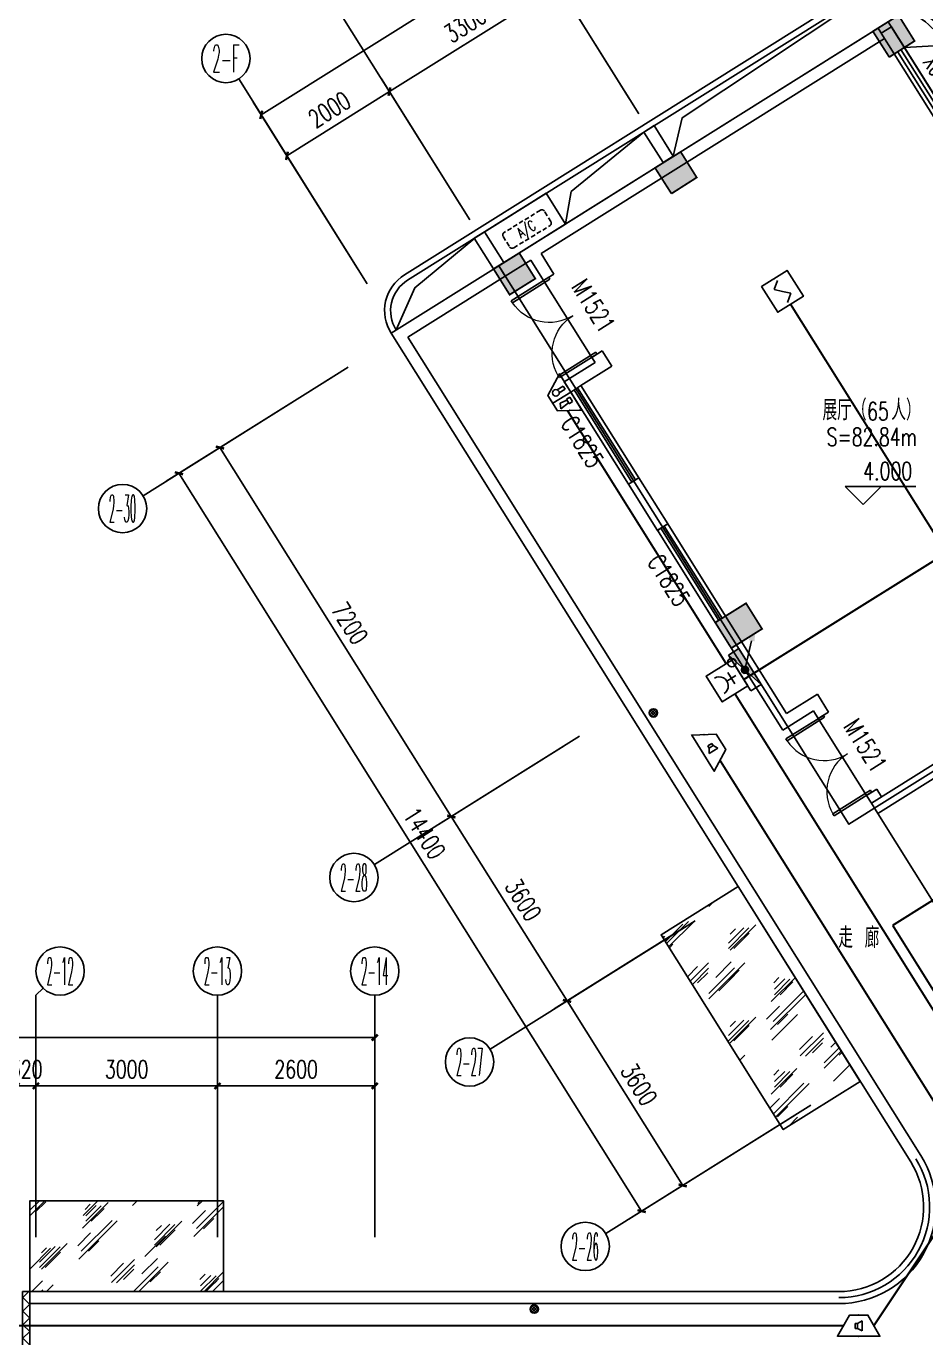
# Model space of a CAD drawing. Extents: x -9422388 to 15610651, y -1992469 to 953794.
# Drawn here: x -2831425 to -2816558, y -431521 to -409833 of the extents above; entities that cross this region are included whole.
import ezdxf
from ezdxf.enums import TextEntityAlignment as Align

# ---------------------------------------------------------------- set-up
doc = ezdxf.new("R2010")
doc.units = 0
doc.header["$LTSCALE"] = 1000
doc.linetypes.add('( Hidden )', pattern=[0.375, 0.25, -0.125])
doc.linetypes.add('DOTE', pattern=[2.42, 2, -0.2, 0.02, -0.2])
for name, color, linetype in [('A-FLOR-HVAC', 4, 'Continuous'), ('AXIS_TEXT', 7, 'Continuous'), ('C-KZ', 2, 'Continuous'), ('C-Z-HATCH', 253, 'Continuous'), ('EQUIP-消防', 3, 'Continuous'), ('EQUIP_消火栓', 7, 'Continuous'), ('LWIRE', 4, 'Continuous'), ('WINDOW_TEXT', 7, 'Continuous'), ('WIRE-消防', 5, 'DOTE'), ('WIRE-消防广播', 4, 'TG_BC')]:
    doc.layers.add(name, color=color, linetype=linetype)
doc.styles.add('_TCH_AXIS', font='COMPLEX', dxfattribs={"bigfont": 'GBCBIG'})
doc.styles.add('_TCH_DIM', font='SIMPLEX', dxfattribs={"bigfont": 'GBCBIG'})
doc.styles.add('_TCH_DIM_T3', font='SIMPLEX', dxfattribs={"width": 0.705882, "bigfont": 'GBCBIG'})
doc.styles.add('_TCH_WINDOW', font='SIMPLEX', dxfattribs={"height": 3.5, "bigfont": 'GBCBIG'})
doc.styles.add('COMPLEX', font='COMPLEX')
doc.styles.get("Standard").update_dxf_attribs({"font": 'gbenor.shx', "bigfont": 'gbcbig.shx'})
doc.styles.add('TG_LINETYPE', font='SIMPLEX', dxfattribs={"width": 0.8, "height": 3.5, "bigfont": 'HZTXT'})
doc.linetypes.add('TG_BC', pattern='A,2,-0.85,["BC",TG_LINETYPE,S=0.1,R=0,X=-0.65,Y=-0.15],0', length=2.85)
doc.dimstyles.new('_TCH_ARCH&&100', dxfattribs={"dimtxt": 297.5, "dimasz": 100, "dimexe": 250, "dimexo": 300, "dimgap": 126.25, "dimtad": 1, "dimdec": 0, "dimzin": 0, "dimdsep": 46, "dimtxsty": '_TCH_DIM_T3', "dimblk": 'ARCHTICK', "dimcen": 0.09, "dimclrt": 7, "dimazin": 2, "dimtfac": 1, "dimtdec": 0, "dimtix": 1, "dimtmove": 2, "dimatfit": 3, "dimfxl": 0, "dimtolj": 1, "dimtzin": 0, "dimarcsym": 0})
pattern_1 = [(45, (789000.6, 205342.2), (9e-14, 1527.3506), [600, -360, 600, -360, 240, -523.2816]), (45, (788970.6, 205372.2), (9e-14, 1527.3506), [480, -600, 360, -360, 420, -463.2816]), (45, (788970.6, 205462.2), (9e-14, 1527.3506), [360, -720, 240, -360, 540, -463.2816]), (45, (789060.6, 205372.2), (9e-14, 1527.3506), [360, -720, 300, -1303.2815]), (45, (789150.6, 205462.2), (9e-14, 1527.3506), [180, -900, 120, -1483.2815]), (45, (789000.6, 205612.2), (9e-14, 1527.3506), [120, -900, 120, -480, 300, -763.2816]), (45, (789540.6, 205522.2), (9e-14, 1527.3506), [600, -900, 720, -475.2816]), (45, (789540.6, 205432.2), (9e-14, 1527.3506), [840, -600, 900, -355.2816]), (45, (789690.6, 205552.2), (-2e-13, -1697.0563), [600, -840, 480, -763.2816]), (45, (789600.6, 205732.2), (9e-14, 1527.3506), [300, -1200, 360, -823.2816]), (45, (789780.6, 205642.2), (9e-14, 1527.3506), [240, -1200, 240, -1003.2815])]

# ---------------------------------------------------------------- blocks, each defined once
blk = doc.blocks.new('KTWJ1')
at = {"layer": 'A-FLOR-HVAC', "color": 0, "linetype": '( Hidden )', "ltscale": 0.3}
blk.add_lwpolyline([(152982, -14209, 0.414214), (153032, -14259), (153732, -14259, 0.414214), (153782, -14209), (153782, -14009, 0.414214), (153732, -13959), (153032, -13959, 0.414214), (152982, -14009)], format="xyb", close=True, dxfattribs=at)
at = {"layer": 'A-FLOR-HVAC', "color": 0, "style": '_TCH_WINDOW', "width": 0.705882}
blk.add_text('A/C', height=170, dxfattribs=at).set_placement((153214, -14188))
blk = doc.blocks.new('宿舍楼柱网1')
at = {"layer": 'C-Z-HATCH'}
h = blk.add_hatch(color=0, dxfattribs=at)
h.dxf.hatch_style = 1
h.paths.add_polyline_path([(645860, 167538), (646284, 167803), (646019, 168227), (645595, 167962)])
h = blk.add_hatch(color=0, dxfattribs=at)
h.dxf.hatch_style = 1
edge = h.paths.add_edge_path()
edge.add_line((642259, 165280), (642680, 165549))
edge.add_line((642680, 165549), (642415, 165973))
edge.add_line((642415, 165973), (641991, 165708))
edge.add_line((641991, 165708), (642262, 165283))
h = blk.add_hatch(color=0, dxfattribs=at)
h.dxf.hatch_style = 1
h.paths.add_polyline_path([(642259, 165280), (642683, 165545), (642418, 165969), (641994, 165704)])
h = blk.add_hatch(color=0, dxfattribs=at)
h.dxf.hatch_style = 1
h.paths.add_polyline_path([(639588, 163611), (640012, 163876), (639747, 164300), (639323, 164035)])
h = blk.add_hatch(color=0, dxfattribs=at)
h.dxf.hatch_style = 1
h.paths.add_polyline_path([(643252, 157766), (643760, 158084), (643495, 158508), (642987, 158190)])
at = {"layer": 'C-KZ', "color": 0, "const_width": 30}
for points in [[(645860, 167538), (646281, 167806), (646016, 168231), (645592, 167966), (645863, 167540)], [(642259, 165280), (642680, 165549), (642415, 165973), (641991, 165708), (642262, 165283)], [(639588, 163611), (640012, 163876), (639747, 164300), (639323, 164035), (639588, 163611)], [(643252, 157766), (643760, 158084), (643495, 158508), (642987, 158190), (643252, 157766)]]:
    blk.add_lwpolyline(points, dxfattribs=at)
blk = doc.blocks.new('$TCHSYS$WIN2D')
at = {"color": 0}
for p, q in [((-0.5, 0.5), (0.5, 0.5)), ((-0.5, 0.5), (-0.5, -0.5)), ((0.5, 0.5), (0.5, -0.5)), ((0.5, 0.1667), (-0.5, 0.1667)), ((0.5, -0.1667), (-0.5, -0.1667)), ((-0.5, -0.5), (0.5, -0.5))]:
    blk.add_line(p, q, dxfattribs=at)
blk = doc.blocks.new('_ArchTick')
at = {"color": 0, "linetype": 'ByBlock', "const_width": 0.4}
blk.add_lwpolyline([(-0.5, -0.5), (0.5, 0.5)], dxfattribs=at)
blk = doc.blocks.new('*D2853')
at = {"color": 0, "lineweight": -2, "transparency": 16777216}
for p, q in [((1474530, -187593), (1474530, -184343)), ((1523650, -187593), (1523650, -184343)), ((1474530, -184593), (1523650, -184593))]:
    blk.add_line(p, q, dxfattribs=at)
at = {"layer": 'Defpoints', "color": 0, "transparency": 16777216}
for p in [(1523650, -184593), (1474530, -187893), (1523650, -187893)]:
    blk.add_point(p, dxfattribs=at)
at = {"color": 0, "lineweight": -2, "transparency": 16777216, "xscale": 100, "yscale": 100, "zscale": 100, "rotation": 180}
blk.add_blockref('_ArchTick', (1474530, -184593), dxfattribs=at)
at = {"color": 0, "lineweight": -2, "transparency": 16777216, "xscale": 100, "yscale": 100, "zscale": 100}
blk.add_blockref('_ArchTick', (1523650, -184593), dxfattribs=at)
at = {"color": 7, "transparency": 16777216, "insert": (1499090, -184318), "char_height": 297.5, "attachment_point": 5, "style": '_TCH_DIM_T3'}
blk.add_mtext('\\A1;49120', dxfattribs=at)
blk = doc.blocks.new('*D2863')
at = {"color": 0, "lineweight": -2, "transparency": 16777216}
for p, q in [((1517730, -187593), (1517730, -185143)), ((1518050, -187593), (1518050, -185143)), ((1517730, -185393), (1517630, -185393)), ((1517730, -185393), (1518050, -185393)), ((1518050, -185393), (1518150, -185393))]:
    blk.add_line(p, q, dxfattribs=at)
at = {"layer": 'Defpoints', "color": 0, "transparency": 16777216}
for p in [(1518050, -185393), (1517730, -187893), (1518050, -187893)]:
    blk.add_point(p, dxfattribs=at)
at = {"color": 0, "lineweight": -2, "transparency": 16777216, "xscale": 100, "yscale": 100, "zscale": 100}
blk.add_blockref('_ArchTick', (1517730, -185393), dxfattribs=at)
at = {"color": 0, "lineweight": -2, "transparency": 16777216, "xscale": 100, "yscale": 100, "zscale": 100, "rotation": 180}
blk.add_blockref('_ArchTick', (1518050, -185393), dxfattribs=at)
at = {"color": 7, "transparency": 16777216, "insert": (1517890, -185118), "char_height": 297.5, "attachment_point": 5, "style": '_TCH_DIM_T3'}
blk.add_mtext('\\A1;320', dxfattribs=at)
blk = doc.blocks.new('*D2864')
at = {"color": 0, "lineweight": -2, "transparency": 16777216}
for p, q in [((1518050, -187593), (1518050, -185143)), ((1521050, -187593), (1521050, -185143)), ((1518050, -185393), (1521050, -185393))]:
    blk.add_line(p, q, dxfattribs=at)
at = {"layer": 'Defpoints', "color": 0, "transparency": 16777216}
for p in [(1521050, -185393), (1518050, -187893), (1521050, -187893)]:
    blk.add_point(p, dxfattribs=at)
at = {"color": 0, "lineweight": -2, "transparency": 16777216, "xscale": 100, "yscale": 100, "zscale": 100, "rotation": 180}
blk.add_blockref('_ArchTick', (1518050, -185393), dxfattribs=at)
at = {"color": 0, "lineweight": -2, "transparency": 16777216, "xscale": 100, "yscale": 100, "zscale": 100}
blk.add_blockref('_ArchTick', (1521050, -185393), dxfattribs=at)
at = {"color": 7, "transparency": 16777216, "insert": (1519550, -185118), "char_height": 297.5, "attachment_point": 5, "style": '_TCH_DIM_T3'}
blk.add_mtext('\\A1;3000', dxfattribs=at)
blk = doc.blocks.new('*D2865')
at = {"color": 0, "lineweight": -2, "transparency": 16777216}
for p, q in [((1521050, -187593), (1521050, -185143)), ((1523650, -187593), (1523650, -185143)), ((1521050, -185393), (1523650, -185393))]:
    blk.add_line(p, q, dxfattribs=at)
at = {"layer": 'Defpoints', "color": 0, "transparency": 16777216}
for p in [(1523650, -185393), (1521050, -187893), (1523650, -187893)]:
    blk.add_point(p, dxfattribs=at)
at = {"color": 0, "lineweight": -2, "transparency": 16777216, "xscale": 100, "yscale": 100, "zscale": 100, "rotation": 180}
blk.add_blockref('_ArchTick', (1521050, -185393), dxfattribs=at)
at = {"color": 0, "lineweight": -2, "transparency": 16777216, "xscale": 100, "yscale": 100, "zscale": 100}
blk.add_blockref('_ArchTick', (1523650, -185393), dxfattribs=at)
at = {"color": 7, "transparency": 16777216, "insert": (1522350, -185118), "char_height": 297.5, "attachment_point": 5, "style": '_TCH_DIM_T3'}
blk.add_mtext('\\A1;2600', dxfattribs=at)
blk = doc.blocks.new('*D2866')
at = {"color": 0, "lineweight": -2, "transparency": 16777216}
for p, q in [((1531417, -166831), (1529691, -164077)), ((1521774, -169334), (1529823, -164289)), ((1523367, -171876), (1521641, -169122))]:
    blk.add_line(p, q, dxfattribs=at)
at = {"layer": 'Defpoints', "color": 0, "transparency": 16777216}
for p in [(1529823, -164289), (1531576, -167085), (1523526, -172130)]:
    blk.add_point(p, dxfattribs=at)
at = {"color": 0, "lineweight": -2, "transparency": 16777216, "xscale": 100, "yscale": 100, "zscale": 100}
for p, rotation in [((1529823, -164289), 32.07829767622253), ((1521774, -169334), 212.0782976762225)]:
    blk.add_blockref('_ArchTick', p, dxfattribs=dict(at, rotation=rotation))
at = {"color": 7, "transparency": 16777216, "insert": (1525653, -166578), "char_height": 297.5, "attachment_point": 5, "rotation": 32.0783, "style": '_TCH_DIM_T3'}
blk.add_mtext('\\A1;9500', dxfattribs=at)
blk = doc.blocks.new('*D2867')
at = {"color": 0, "lineweight": -2, "transparency": 16777216}
for p, q in [((1522199, -170012), (1523893, -168950)), ((1525062, -170814), (1523761, -168738)), ((1523367, -171876), (1522066, -169800))]:
    blk.add_line(p, q, dxfattribs=at)
at = {"layer": 'Defpoints', "color": 0, "transparency": 16777216}
for p in [(1523893, -168950), (1525221, -171068), (1523526, -172130)]:
    blk.add_point(p, dxfattribs=at)
at = {"color": 0, "lineweight": -2, "transparency": 16777216, "xscale": 100, "yscale": 100, "zscale": 100}
for p, rotation in [((1523893, -168950), 32.07829767622228), ((1522199, -170012), 212.0782976762223)]:
    blk.add_blockref('_ArchTick', p, dxfattribs=dict(at, rotation=rotation))
at = {"color": 7, "transparency": 16777216, "insert": (1522900, -169248), "char_height": 297.5, "attachment_point": 5, "rotation": 32.0783, "style": '_TCH_DIM_T3'}
blk.add_mtext('\\A1;2000', dxfattribs=at)
blk = doc.blocks.new('*D2868')
at = {"color": 0, "lineweight": -2, "transparency": 16777216}
for p, q in [((1527858, -169061), (1526557, -166985)), ((1523893, -168950), (1526690, -167197)), ((1525062, -170814), (1523761, -168738))]:
    blk.add_line(p, q, dxfattribs=at)
at = {"layer": 'Defpoints', "color": 0, "transparency": 16777216}
for p in [(1526690, -167197), (1528017, -169315), (1525221, -171068)]:
    blk.add_point(p, dxfattribs=at)
at = {"color": 0, "lineweight": -2, "transparency": 16777216, "xscale": 100, "yscale": 100, "zscale": 100}
for p, rotation in [((1526690, -167197), 32.07829767622404), ((1523893, -168950), 212.078297676224)]:
    blk.add_blockref('_ArchTick', p, dxfattribs=dict(at, rotation=rotation))
at = {"color": 7, "transparency": 16777216, "insert": (1525145, -167840), "char_height": 297.5, "attachment_point": 5, "rotation": 32.0783, "style": '_TCH_DIM_T3'}
blk.add_mtext('\\A1;3300', dxfattribs=at)
blk = doc.blocks.new('*D2869')
at = {"color": 0, "lineweight": -2, "transparency": 16777216}
for p, q in [((1531417, -166831), (1530116, -164755)), ((1526690, -167197), (1530248, -164967)), ((1527858, -169061), (1526557, -166985))]:
    blk.add_line(p, q, dxfattribs=at)
at = {"layer": 'Defpoints', "color": 0, "transparency": 16777216}
for p in [(1530248, -164967), (1531576, -167085), (1528017, -169315)]:
    blk.add_point(p, dxfattribs=at)
at = {"color": 0, "lineweight": -2, "transparency": 16777216, "xscale": 100, "yscale": 100, "zscale": 100}
for p, rotation in [((1530248, -164967), 32.07829767622178), ((1526690, -167197), 212.0782976762218)]:
    blk.add_blockref('_ArchTick', p, dxfattribs=dict(at, rotation=rotation))
at = {"color": 7, "transparency": 16777216, "insert": (1528323, -165849), "char_height": 297.5, "attachment_point": 5, "rotation": 32.0783, "style": '_TCH_DIM_T3'}
blk.add_mtext('\\A1;4200', dxfattribs=at)
blk = doc.blocks.new('*D2883')
at = {"color": 0, "lineweight": -2, "transparency": 16777216}
for p, q in [((1522956, -173668), (1520202, -175394)), ((1520414, -175261), (1528062, -187463)), ((1530604, -185870), (1527850, -187596))]:
    blk.add_line(p, q, dxfattribs=at)
at = {"layer": 'Defpoints', "color": 0, "transparency": 16777216}
for p in [(1523210, -173509), (1530858, -185710), (1528062, -187463)]:
    blk.add_point(p, dxfattribs=at)
at = {"color": 0, "lineweight": -2, "transparency": 16777216, "xscale": 100, "yscale": 100, "zscale": 100}
for p, rotation in [((1520414, -175261), 122.0782976762229), ((1528062, -187463), 302.0782976762229)]:
    blk.add_blockref('_ArchTick', p, dxfattribs=dict(at, rotation=rotation))
at = {"color": 7, "transparency": 16777216, "insert": (1524471, -181216), "char_height": 297.5, "attachment_point": 5, "rotation": 302.0783, "style": '_TCH_DIM_T3'}
blk.add_mtext('\\A1;14400', dxfattribs=at)
blk = doc.blocks.new('_AXISO')
at = {"color": 0}
blk.add_circle((0, 0), 0.5, dxfattribs=at)
at = {"layer": 'AXIS_TEXT', "color": 0, "style": 'COMPLEX', "width": 1.041667}
blk.add_attdef('A', text='', height=0.56, dxfattribs=at).set_placement((-0.25, -0.28), (0.25, -0.28), align=Align.FIT)
blk = doc.blocks.new('*D2884')
at = {"color": 0, "lineweight": -2, "transparency": 16777216}
for p, q in [((1528692, -182819), (1526616, -184120)), ((1526828, -183987), (1528740, -187038)), ((1530604, -185870), (1528528, -187171))]:
    blk.add_line(p, q, dxfattribs=at)
at = {"layer": 'Defpoints', "color": 0, "transparency": 16777216}
for p in [(1528946, -182660), (1530858, -185710), (1528740, -187038)]:
    blk.add_point(p, dxfattribs=at)
at = {"color": 0, "lineweight": -2, "transparency": 16777216, "xscale": 100, "yscale": 100, "zscale": 100}
for p, rotation in [((1526828, -183987), 122.078297676224), ((1528740, -187038), 302.078297676224)]:
    blk.add_blockref('_ArchTick', p, dxfattribs=dict(at, rotation=rotation))
at = {"color": 7, "transparency": 16777216, "insert": (1528017, -185367), "char_height": 297.5, "attachment_point": 5, "rotation": 302.0783, "style": '_TCH_DIM_T3'}
blk.add_mtext('\\A1;3600', dxfattribs=at)
blk = doc.blocks.new('*D2885')
at = {"color": 0, "lineweight": -2, "transparency": 16777216}
for p, q in [((1526780, -179769), (1524704, -181070)), ((1524916, -180937), (1526828, -183987)), ((1528692, -182819), (1526616, -184120))]:
    blk.add_line(p, q, dxfattribs=at)
at = {"layer": 'Defpoints', "color": 0, "transparency": 16777216}
for p in [(1527034, -179609), (1528946, -182660), (1526828, -183987)]:
    blk.add_point(p, dxfattribs=at)
at = {"color": 0, "lineweight": -2, "transparency": 16777216, "xscale": 100, "yscale": 100, "zscale": 100}
for p, rotation in [((1524916, -180937), 122.0782976762244), ((1526828, -183987), 302.0782976762244)]:
    blk.add_blockref('_ArchTick', p, dxfattribs=dict(at, rotation=rotation))
at = {"color": 7, "transparency": 16777216, "insert": (1526105, -182316), "char_height": 297.5, "attachment_point": 5, "rotation": 302.0783, "style": '_TCH_DIM_T3'}
blk.add_mtext('\\A1;3600', dxfattribs=at)
blk = doc.blocks.new('*D2886')
at = {"color": 0, "lineweight": -2, "transparency": 16777216}
for p, q in [((1522956, -173668), (1520880, -174969)), ((1521092, -174836), (1524916, -180937)), ((1526780, -179769), (1524704, -181070))]:
    blk.add_line(p, q, dxfattribs=at)
at = {"layer": 'Defpoints', "color": 0, "transparency": 16777216}
for p in [(1523210, -173509), (1527034, -179609), (1524916, -180937)]:
    blk.add_point(p, dxfattribs=at)
at = {"color": 0, "lineweight": -2, "transparency": 16777216, "xscale": 100, "yscale": 100, "zscale": 100}
for p, rotation in [((1521092, -174836), 122.0782976762229), ((1524916, -180937), 302.0782976762229)]:
    blk.add_blockref('_ArchTick', p, dxfattribs=dict(at, rotation=rotation))
at = {"color": 7, "transparency": 16777216, "insert": (1523237, -177741), "char_height": 297.5, "attachment_point": 5, "rotation": 302.0783, "style": '_TCH_DIM_T3'}
blk.add_mtext('\\A1;7200', dxfattribs=at)
blk = doc.blocks.new('$DorLib2D$00000002')
at = {"color": 0}
for p, q in [((-0.5, 0), (-0.5, 0.4875)), ((-0.475, 0.4875), (-0.5, 0.4875)), ((-0.475, 0), (-0.475, 0.4875)), ((0.475, 0), (0.475, 0.4875)), ((0.475, 0.4875), (0.5, 0.4875)), ((0.5, 0), (0.5, 0.4875)), ((-0.5, 0), (-0.475, 0)), ((0.5, 0), (0.475, 0))]:
    blk.add_line(p, q, dxfattribs=at)
at = {"color": 0, "lineweight": 13}
for centre, start, end in [((-0.4875, 0), 0, 88.53072), ((0.4875, 0), 91.46928, 180)]:
    blk.add_arc(centre, 0.4875, start, end, dxfattribs=at)
blk = doc.blocks.new('$Equip$00002649')
for p, q in [((-0.5, 0.5), (-0.5, -0.5)), ((0.5, 0.5), (-0.5, 0.5)), ((0.5, -0.5), (0.5, 0.5)), ((-0.2, 0.2), (0.05, 0.4)), ((0, 0), (-0.2, 0.2)), ((0, 0), (0.2, -0.2)), ((0.2, -0.2), (-0.05, -0.4)), ((-0.5, -0.5), (0.5, -0.5))]:
    blk.add_line(p, q)
at = {"const_width": 0.04}
blk.add_lwpolyline([(-0.5, 0.5), (0.5, 0.5), (0.5, -0.5), (-0.5, -0.5), (-0.5, 0.5), (0.5, 0.5)], dxfattribs=at)
for p in [(0, 0.5), (-0.5, 0), (0.5, 0), (0, -0.5)]:
    blk.add_point(p)
at = {"color": 7, "flags": 1}
for tag, height, p in [('A', 0.00002, (0, 0)), ('B', 0.4, (0.762, -0.208))]:
    blk.add_attdef(tag, text='', height=height, dxfattribs=at).set_placement(p, align=Align.MIDDLE_CENTER)
blk = doc.blocks.new('$equip$00002656')
for p, q in [((-0.5, 1), (-0.5, 0)), ((0.5, 1), (-0.5, 1)), ((0.5, 0), (0.5, 1)), ((0, 0.5), (0, 0.15)), ((-0.5, 0), (0.5, 0)), ((-0.219, 0.331), (0.222, 0.331))]:
    blk.add_line(p, q)
at = {"const_width": 0.04}
blk.add_lwpolyline([(-0.5, 1), (0.5, 1), (0.5, 0), (-0.5, 0), (-0.5, 1), (0.5, 1)], dxfattribs=at)
blk.add_arc((0, 0.8), 0.3, 180, 0)
for p in [(0, 1), (-0.5, 0.5), (0.5, 0.5), (0, 0)]:
    blk.add_point(p)
at = {"color": 7, "flags": 1}
for tag, height, p in [('B', 0.4, (0.762, 0.292)), ('A', 0.00002, (0, 0))]:
    blk.add_attdef(tag, text='', height=height, dxfattribs=at).set_placement(p, align=Align.MIDDLE_CENTER)
blk = doc.blocks.new('$equip$00002679')
for p, q in [((-0.3, 0.699), (-0.703, 0)), ((-0.264, 0.249), (-0.304, 0.569)), ((-0.304, 0.569), (-0.128, 0.489)), ((0.3, 0.699), (-0.3, 0.699)), ((0.3, 0.699), (-0.3, 0.699)), ((-0.128, 0.489), (-0.168, 0.249)), ((0, 0.699), (0, 0)), ((0.703, 0), (0.3, 0.699)), ((-0.703, 0), (0.703, 0)), ((-0.304, 0.249), (-0.304, 0.113)), ((-0.128, 0.249), (-0.304, 0.249)), ((-0.304, 0.113), (-0.128, 0.113)), ((-0.128, 0.113), (-0.128, 0.249)), ((0.174, 0.11), (0.174, 0.338)), ((0.294, 0.11), (0.174, 0.11)), ((0.294, 0.338), (0.294, 0.11))]:
    blk.add_line(p, q)
at = {"const_width": 0.04}
for points in [[(-0.299, 0.699), (0.301, 0.699), (0.703, 0), (-0.702, 0), (-0.299, 0.699), (0.301, 0.699)], [(-0.3, 0.699), (0.3, 0.699), (0.703, 0), (-0.703, 0), (-0.3, 0.699), (0.3, 0.699)]]:
    blk.add_lwpolyline(points, dxfattribs=at)
blk.add_circle((0.234, 0.43), 0.111)
for p in [(0, 0.699), (-0.501, 0.349), (0, 0), (0.502, 0.349)]:
    blk.add_point(p)
at = {"color": 7, "flags": 1}
for tag, height, p in [('B', 0.4, (0.961, 0.299)), ('A', 0.00002, (0, 0))]:
    blk.add_attdef(tag, text='', height=height, dxfattribs=at).set_placement(p, align=Align.MIDDLE_CENTER)
blk = doc.blocks.new('$equip$00002677')
for p, q in [((-0.3, 0.699), (-0.703, 0)), ((0.3, 0.699), (-0.3, 0.699)), ((-0.036, 0.421), (0.118, 0.503)), ((0.118, 0.503), (0.118, 0.173)), ((0.703, 0), (0.3, 0.699)), ((-0.703, 0), (0.703, 0)), ((-0.117, 0.421), (-0.117, 0.26)), ((-0.117, 0.421), (-0.036, 0.421)), ((-0.036, 0.26), (-0.117, 0.26)), ((-0.036, 0.421), (-0.036, 0.26)), ((0.118, 0.173), (-0.036, 0.26))]:
    blk.add_line(p, q)
at = {"const_width": 0.04}
blk.add_lwpolyline([(-0.3, 0.699), (0.3, 0.699), (0.703, 0), (-0.703, 0), (-0.3, 0.699), (0.3, 0.699)], dxfattribs=at)
blk.add_lwpolyline([(-0.3, 0.699), (0.3, 0.699), (0.703, 0), (-0.703, 0), (-0.3, 0.699), (0.3, 0.699)], dxfattribs=at)
for p in [(0, 0.699), (-0.501, 0.349), (0, 0), (0.502, 0.349)]:
    blk.add_point(p)
at = {"color": 7, "flags": 1}
for tag, height, p in [('B', 0.4, (0.961, 0.299)), ('A', 0.00002, (0, 0))]:
    blk.add_attdef(tag, text='', height=height, dxfattribs=at).set_placement(p, align=Align.MIDDLE_CENTER)
blk = doc.blocks.new('$TelecSys$00000079')
for p, q in [((0.7, 0.7), (0, 0)), ((0.104, 0.104), (0.104, 0.104)), ((-0.104, -0.104), (-0.104, -0.104))]:
    blk.add_line(p, q)
at = {"const_width": 0.142}
blk.add_lwpolyline([(-0.071, 0, 1), (0.071, 0, 1)], format="xyb", close=True, dxfattribs=at)
blk.add_solid([(0.63, 0.77), (0.77, 0.63), (1.15, 1.15)])
at = {"width": 0.8, "flags": 9}
blk.add_attdef('A', (0, 0), '', height=0.00002, dxfattribs=at)
blk = doc.blocks.new('$TwtSys$00000434')
at = {"color": 0}
for p, q in [((-0.5, 0.5), (-0.5, -0.5)), ((-0.5, -0.5), (0.5, 0.5)), ((0.5, 0.5), (-0.5, 0.5)), ((0.5, -0.5), (0.5, 0.5)), ((-0.5, -0.5), (0.5, -0.5))]:
    blk.add_line(p, q, dxfattribs=at)
blk.add_solid([(0.5, -0.5), (0.5, 0.5), (-0.5, -0.5)], dxfattribs=at)
blk = doc.blocks.new('34214')
h = blk.add_hatch()
h.set_pattern_fill('ANSI37', color=8, scale=20)
h.set_pattern_definition([(45, (473948.466, 204780.552), (-22.4506403, 22.4506403), []), (135, (473948.466, 204780.552), (-22.4506403, -22.4506403), [])])
edge = h.paths.add_edge_path()
edge.add_arc((1528255.9, -179224.1), 70, 0, 360)
h = blk.add_hatch()
h.set_pattern_fill('玻璃2', color=8, scale=100)
h.set_pattern_definition(pattern_1)
h.paths.add_polyline_path([(1529655.3, -182096.9), (1528384.3, -182893.5), (1530402.4, -186113.3), (1531673.4, -185316.7)])
h = blk.add_hatch()
h.set_pattern_fill('玻璃2', color=8, scale=100)
h.set_pattern_definition(pattern_1)
h.paths.add_polyline_path([(1517949.8, -188792.5), (1517949.8, -187292.5), (1521149.8, -187292.6), (1521149.8, -188792.5)])
h = blk.add_hatch()
h.set_pattern_fill('ANSI37', color=8, scale=100)
h.set_pattern_definition([(45, (896336.12, 205282.17), (-112.2532, 112.2532), []), (135, (896336.12, 205282.17), (-112.2532, -112.2532), [])])
h.paths.add_polyline_path([(1517829.8, -188792.5), (1517949.8, -188792.5), (1517949.8, -199192.6), (1517829.8, -199192.6)])
h = blk.add_hatch()
h.set_pattern_fill('ANSI37', color=8, scale=20)
h.set_pattern_definition([(45, (471980.12, 194922.9), (-22.4506403, 22.4506403), []), (135, (471980.12, 194922.9), (-22.4506403, -22.4506403), [])])
edge = h.paths.add_edge_path()
edge.add_arc((1526287.6, -189081.7), 70, 0, 360)
at = {"color": 8}
for p, q in [((1528017.3, -169315.4), (1525892.9, -165926.1)), ((1525221.1, -171067.9), (1523096.8, -167678.7)), ((1531969.2, -167900.6), (1526207.4, -171511.9)), ((1532075.5, -168070), (1526398.4, -171628.2)), ((1532075.5, -168070), (1531969.2, -167900.6)), ((1532191.8, -167879.1), (1532022.4, -167985.3)), ((1532022.4, -167985.3), (1532234.8, -168324.2)), ((1532404.2, -168218), (1532191.8, -167879.1)), ((1532234.8, -168324.2), (1532404.2, -168218)), ((1523526.4, -172130.1), (1521402.1, -168740.8)), ((1526207.4, -171511.9), (1525699.1, -171830.5)), ((1526228.9, -171734.5), (1525805.3, -172000)), ((1526228.9, -171734.5), (1526441.4, -172073.4)), ((1526610.8, -171967.2), (1526398.4, -171628.2)), ((1525699.1, -171830.5), (1523919.7, -172945.8)), ((1525805.3, -172000), (1525699.1, -171830.5)), ((1526441.4, -172073.4), (1526610.8, -171967.2)), ((1525805.3, -172000), (1524195.4, -173009)), ((1526441.4, -172073.4), (1527238, -173344.4)), ((1523919.7, -172945.8), (1532508.5, -186649)), ((1524195.4, -173009), (1532677.9, -186542.8)), ((1527407.4, -173238.2), (1527238, -173344.4)), ((1527566.8, -173492.4), (1527407.4, -173238.2)), ((1523210.2, -173508.5), (1519820.9, -175632.8)), ((1527291.1, -173429.1), (1526782.7, -173747.8)), ((1527566.8, -173492.4), (1527058.4, -173811)), ((1527238, -173344.4), (1527291.1, -173429.1)), ((1526782.7, -173747.8), (1526888.9, -173917.2)), ((1526888.9, -173917.2), (1527058.4, -173811)), ((1528014.3, -175336.2), (1527844.8, -175442.4)), ((1527844.8, -175442.4), (1528322.7, -176204.8)), ((1528492.1, -176098.5), (1528014.3, -175336.2)), ((1531723.1, -175778.8), (1531423.1, -175478.8)), ((1531423.1, -175478.8), (1532593.9, -175478.8)), ((1531723.1, -175778.8), (1532023.1, -175478.8)), ((1528322.7, -176204.8), (1528492.1, -176098.5)), ((1537704.9, -177051.7), (1531858.4, -180716.1)), ((1537811.1, -177221.1), (1531964.6, -180885.6)), ((1529448.1, -177623.7), (1529278.6, -177729.9)), ((1530457.3, -179233.9), (1529448.1, -177623.7)), ((1529278.6, -177729.9), (1530394, -179509.6)), ((1530965.7, -178915.2), (1530457.3, -179233.9)), ((1531151.5, -179211.8), (1530965.7, -178915.2)), ((1530902.4, -179190.9), (1530394, -179509.6)), ((1530902.4, -179190.9), (1530982.1, -179318)), ((1530982.1, -179318), (1531151.5, -179211.8)), ((1530982.1, -179318), (1531778.7, -180589)), ((1527034, -179609.2), (1523644.7, -181733.5)), ((1531948.2, -180482.8), (1531778.7, -180589)), ((1531778.7, -180589), (1531858.4, -180716.1)), ((1532027.8, -180609.9), (1531948.2, -180482.8)), ((1531964.6, -180885.6), (1531858.4, -180716.1)), ((1528945.8, -182659.6), (1525556.5, -184783.9)), ((1518167, -183775.4), (1518049.8, -183892.6)), ((1518049.8, -187892.6), (1518049.8, -183892.6)), ((1521049.8, -187892.6), (1521049.8, -183892.6)), ((1523649.8, -187892.6), (1523649.8, -183892.6)), ((1530857.7, -185710), (1527468.4, -187834.3)), ((1517949.6, -188792.5), (1531322.2, -188792.5)), ((1517949.6, -188792.5), (1517949.6, -188992.5)), ((1517949.6, -188992.5), (1531322.2, -188992.5))]:
    blk.add_line(p, q, dxfattribs=at)
for points in [[(1523919.7, -172945.8), (1523919.7, -172945.8, -0.4142136), (1524141, -171980.9), (1531089.1, -167626.1, -0.4142136), (1533156.7, -168100.5), (1546426.9, -189272.8, -0.2728148), (1546468.4, -190795.7), (1542249.6, -198418.9, -0.2728148), (1540937.2, -199192.6), (1517949.8, -199192.6)], [(1524004.4, -172892.7), (1524004.4, -172892.7, -0.4142136), (1524194.2, -172065.7), (1531142.2, -167710.8, -0.4142136), (1533072, -168153.6), (1546342.2, -189325.9, -0.2728148), (1546380.9, -190747.3), (1542162.1, -198370.5, -0.2728148), (1540937.2, -199092.6), (1517949.8, -199092.6)]]:
    blk.add_lwpolyline(points, format="xyb", dxfattribs=at)
for points in [[(1528584.3, -170018.2), (1528732.1, -169381.8), (1531486.9, -167555.1)], [(1532407.1, -168218.4), (1532898.1, -168194.3), (1533815.5, -169339.8)], [(1528098, -169619), (1526895.8, -170603.1), (1526804.3, -171138.2)], [(1524002.5, -172889.6), (1524314.1, -172191.8), (1525301.9, -171371.5)], [(1533769.9, -183765.9), (1531964.6, -180885.6)]]:
    blk.add_lwpolyline(points, dxfattribs=at)
for points in [[(1525699, -171830.5), (1532138.7, -167794.3), (1537927.4, -177030.1), (1531487.8, -181066.3)], [(1528267.4, -169512.6), (1528098, -169618.9), (1528414.8, -170124.4), (1528584.3, -170018.2)], [(1525782.1, -171774.7), (1525465.1, -171269), (1526481.9, -170631.7), (1526800.6, -171140.1)], [(1525465.1, -171269), (1525295.7, -171375.3), (1525612.6, -171880.9), (1525782.1, -171774.7)], [(1529655.3, -182096.9), (1528384.3, -182893.5), (1530402.4, -186113.3), (1531673.4, -185316.7)], [(1517949.8, -188792.5), (1517949.8, -187292.5), (1521149.8, -187292.6), (1521149.8, -188792.5)], [(1517829.8, -188792.5), (1517949.8, -188792.5), (1517949.8, -199192.6), (1517829.8, -199192.6)]]:
    blk.add_lwpolyline(points, close=True, dxfattribs=at)
for centre in [(1529552.3, -178392), (1528255.9, -179224.1), (1526287.6, -189081.7)]:
    blk.add_circle(centre, 70, dxfattribs=at)
for centre, radius, start in [((1531322.2, -187392.5), 1600, 270.00004), ((1531322.2, -187392.6), 1500, 270), ((1531322.2, -187392.5), 1400, 270.00004)]:
    blk.add_arc(centre, radius, start, 32.0783, dxfattribs=at)
blk.add_blockref('宿舍楼柱网1', (886291.9, -335918.9), dxfattribs=at)
ref = blk.add_blockref('_AXISO', (1521189.7, -168401.9), dxfattribs=dict(at, xscale=800, yscale=800, zscale=800))
ref.add_attrib('A', '2-F', dxfattribs={"layer": 'AXIS_TEXT', "color": 8, "height": 452.55, "style": '_TCH_AXIS', "width": 0.33871}).set_placement((1520963.4, -168628.2), (1521416, -168628.2), align=Align.FIT)
ref = blk.add_blockref('$TCHSYS$WIN2D', (1533102.9, -169520.9), dxfattribs=dict(at, xscale=2950, yscale=-200, zscale=200, rotation=302.0782976762246))
ref.add_attrib('A', 'XJC2925', (1532695.7, -168448.9), dxfattribs={"layer": 'WINDOW_TEXT', "color": 8, "height": 297.5, "rotation": 302.0783, "style": '_TCH_WINDOW', "width": 0.705882})
at = {"color": 8, "rotation": 31.47243854445313}
blk.add_blockref('KTWJ1', (1387983.1, -239267.8), dxfattribs=at)
at = {"color": 8}
ref = blk.add_blockref('$DorLib2D$00000002', (1526924.4, -172655.8), dxfattribs=dict(at, xscale=1500, yscale=-1500, zscale=200, rotation=302.0782976762167))
ref.add_attrib('A', 'M1521', (1526891, -172175.1), dxfattribs={"layer": 'WINDOW_TEXT', "color": 8, "height": 297.5, "rotation": 302.0783, "style": '_TCH_WINDOW', "width": 0.705882})
ref = blk.add_blockref('$TCHSYS$WIN2D', (1527451.6, -174626.7), dxfattribs=dict(at, xscale=1800, yscale=200, zscale=200, rotation=302.0782976762231))
ref.add_attrib('A', 'C1825', (1526713.1, -174434.6), dxfattribs={"layer": 'WINDOW_TEXT', "color": 8, "height": 297.5, "rotation": 302.0783, "style": '_TCH_WINDOW', "width": 0.705882})
ref = blk.add_blockref('_AXISO', (1519482, -175845.2), dxfattribs=dict(at, xscale=800, yscale=800, zscale=800))
ref.add_attrib('A', '2-30', dxfattribs={"layer": 'AXIS_TEXT', "color": 8, "height": 452.55, "style": '_TCH_AXIS', "width": 0.265823}).set_placement((1519255.7, -176071.5), (1519708.2, -176071.5), align=Align.FIT)
ref = blk.add_blockref('$TCHSYS$WIN2D', (1528885.4, -176914.2), dxfattribs=dict(at, xscale=1800, yscale=200, zscale=200, rotation=302.0782976762231))
ref.add_attrib('A', 'C1825', (1528143.7, -176724.1), dxfattribs={"layer": 'WINDOW_TEXT', "color": 8, "height": 297.5, "rotation": 302.0783, "style": '_TCH_WINDOW', "width": 0.705882})
ref = blk.add_blockref('$DorLib2D$00000002', (1531465.1, -179900.4), dxfattribs=dict(at, xscale=-1500, yscale=-1500, zscale=200, rotation=302.0782976762218))
ref.add_attrib('A', 'M1521', (1531385.1, -179445.2), dxfattribs={"layer": 'WINDOW_TEXT', "color": 8, "height": 297.5, "rotation": 302.0783, "style": '_TCH_WINDOW', "width": 0.705882})
ref = blk.add_blockref('_AXISO', (1523305.7, -181946), dxfattribs=dict(at, xscale=800, yscale=800, zscale=800))
ref.add_attrib('A', '2-28', dxfattribs={"layer": 'AXIS_TEXT', "color": 8, "height": 452.55, "style": '_TCH_AXIS', "width": 0.2625}).set_placement((1523079.5, -182172.2), (1523532, -182172.2), align=Align.FIT)
ref = blk.add_blockref('_AXISO', (1518449.8, -183492.6), dxfattribs=dict(at, xscale=800, yscale=800, zscale=800))
ref.add_attrib('A', '2-12', dxfattribs={"layer": 'AXIS_TEXT', "color": 8, "height": 452.55, "style": '_TCH_AXIS', "width": 0.28}).set_placement((1518223.5, -183718.8), (1518676.1, -183718.8), align=Align.FIT)
ref = blk.add_blockref('_AXISO', (1521049.8, -183492.6), dxfattribs=dict(at, xscale=800, yscale=800, zscale=800))
ref.add_attrib('A', '2-13', dxfattribs={"layer": 'AXIS_TEXT', "color": 8, "height": 452.55, "style": '_TCH_AXIS', "width": 0.28}).set_placement((1520823.5, -183718.8), (1521276.1, -183718.8), align=Align.FIT)
ref = blk.add_blockref('_AXISO', (1523649.8, -183492.6), dxfattribs=dict(at, xscale=800, yscale=800, zscale=800))
ref.add_attrib('A', '2-14', dxfattribs={"layer": 'AXIS_TEXT', "color": 8, "height": 452.55, "style": '_TCH_AXIS', "width": 0.272727}).set_placement((1523423.5, -183718.8), (1523876.1, -183718.8), align=Align.FIT)
ref = blk.add_blockref('_AXISO', (1525217.6, -184996.3), dxfattribs=dict(at, xscale=800, yscale=800, zscale=800))
ref.add_attrib('A', '2-27', dxfattribs={"layer": 'AXIS_TEXT', "color": 8, "height": 452.55, "style": '_TCH_AXIS', "width": 0.2625}).set_placement((1524991.3, -185222.6), (1525443.9, -185222.6), align=Align.FIT)
ref = blk.add_blockref('_AXISO', (1527129.5, -188046.7), dxfattribs=dict(at, xscale=800, yscale=800, zscale=800))
ref.add_attrib('A', '2-26', dxfattribs={"layer": 'AXIS_TEXT', "color": 8, "height": 452.55, "style": '_TCH_AXIS', "width": 0.2625}).set_placement((1526903.2, -188273), (1527355.8, -188273), align=Align.FIT)
at = {"color": 8, "style": '_TCH_DIM'}
for s, height, p in [('展厅（', 337.59, (1531050.6, -174384.9)), ('人）', 337.59, (1532187.8, -174384.9)), ('走', 337.6, (1531312.5, -183109.4)), ('廊', 337.6, (1531748.2, -183109.4))]:
    blk.add_text(s, height=height, dxfattribs=at).set_placement(p)
at = {"color": 8, "style": '_TCH_DIM', "width": 0.705882}
for s, p in [('65', (1531787.8, -174384.9)), ('S=82.84m', (1531119.7, -174808.1)), ('4.000', (1531723.9, -175373.8))]:
    blk.add_text(s, height=297.5, dxfattribs=at).set_placement(p)
at = {"color": 8}
for p1, p2, distance, picture, middle in [((1523526.4, -172130.1), (1531576, -167084.9), 3300, '*D2866', (1525652.6, -166578.3)), ((1528017.3, -169315.4), (1531576, -167084.9), 2500, '*D2869', (1528322.9, -165848.8)), ((1525221.1, -171067.9), (1528017.3, -169315.4), 2500, '*D2868', (1525145.4, -167840.3)), ((1523526.4, -172130.1), (1525221.1, -171067.9), 2500, '*D2867', (1522900, -169247.7)), ((1523210.2, -173508.5), (1530857.9, -185710.2), -3300, '*D2883', (1524470.9, -181215.9)), ((1523210.2, -173508.5), (1527034, -179609.2), -2500, '*D2886', (1523236.8, -177740.5)), ((1527034, -179609.2), (1528945.8, -182659.6), -2500, '*D2885', (1526104.6, -182316.1)), ((1528945.8, -182659.6), (1530857.9, -185710.2), -2500, '*D2884', (1528016.5, -185366.5)), ((1474529.8, -187892.6), (1523649.8, -187892.6), 3300, '*D2853', (1499089.8, -184317.6)), ((1517729.8, -187892.6), (1518049.8, -187892.6), 2500, '*D2863', (1517889.8, -185117.6)), ((1518049.8, -187892.6), (1521049.8, -187892.6), 2500, '*D2864', (1519549.8, -185117.6)), ((1521049.8, -187892.6), (1523649.8, -187892.6), 2500, '*D2865', (1522349.8, -185117.6))]:
    dim = blk.add_aligned_dim(p1=p1, p2=p2, distance=distance, dimstyle='_TCH_ARCH&&100', dxfattribs=at)
    dim.commit()
    dim.dimension.update_dxf_attribs({"geometry": picture, "text_midpoint": middle})

msp = doc.modelspace()

# ---------------------------------------------------------------- linework, layer by layer
at = {"layer": 'WIRE-消防', "linetype": 'DOTE', "const_width": 35}
for points in [[(-2818792.42914, -414429.9761), (-2816243.25628, -418497.12709)], [(-2822480.6925, -416187.94263), (-2819856.70435, -420374.45998)], [(-2819564.84416, -420635.63258), (-2816427.06894, -418674.93302)], [(-2819710.83335, -420873.12589), (-2816350.62421, -426234.26819)], [(-2817103.45864, -424701.17609), (-2816176.74029, -424120.3358)], [(-2817103.45864, -424701.17609), (-2816203.08485, -426142.07536)]]:
    msp.add_lwpolyline(points, dxfattribs=at)
at = {"layer": 'WIRE-消防广播', "linetype": 'TG_BC', "const_width": 35}
for points in [[(-2819958.69479, -421972.57571), (-2815707.69303, -428754.9587)], [(-2817414.83767, -431320.76063), (-2815707.69303, -428754.9587)], [(-2832414.83767, -431320.76063), (-2817916.17782, -431320.76063)]]:
    msp.add_lwpolyline(points, dxfattribs=at)

# ---------------------------------------------------------------- block references
msp.add_blockref('34214', (-4349315.28573, -241964.2785))
at = {"layer": 'EQUIP-消防'}
for name, p, xscale, yscale, zscale, rotation in [('$Equip$00002649', (-2818925.19856, -414218.14532), 499.9999999999999, 499.9999999999999, 499.9999999999999, 32.07829767622368), ('$equip$00002679', (-2822426.37784, -415881.4985), 499.9999999999999, 499.9999999999999, 499.9999999999999, 121.999999999998), ('$equip$00002656', (-2819631.77198, -420528.52569), 500.0000000000002, 500.0000000000002, 500.0000000000002, 122.0782976762087), ('$equip$00002677', (-2820239.85541, -421852.86692), 500, 500, 500, 302.0782976762231)]:
    msp.add_blockref(name, p, dxfattribs=dict(at, xscale=xscale, yscale=yscale, zscale=zscale, rotation=rotation))
at = {"layer": 'EQUIP-消防', "xscale": 500, "yscale": 500, "zscale": 500}
msp.add_blockref('$equip$00002677', (-2817665.58783, -431495.41987), dxfattribs=at)
at = {"layer": 'EQUIP_消火栓', "color": 7, "xscale": 700, "yscale": 200, "zscale": 700, "rotation": 121.9999999999897}
msp.add_blockref('$TwtSys$00000434', (-2819546.96717, -420475.53376), dxfattribs=at)
at = {"layer": 'LWIRE', "xscale": 500, "yscale": 500, "zscale": 500, "rotation": 32.07829767623922}
msp.add_blockref('$TelecSys$00000079', (-2819546.29006, -420476.61737), dxfattribs=at)

doc.saveas('drawing.dxf')
